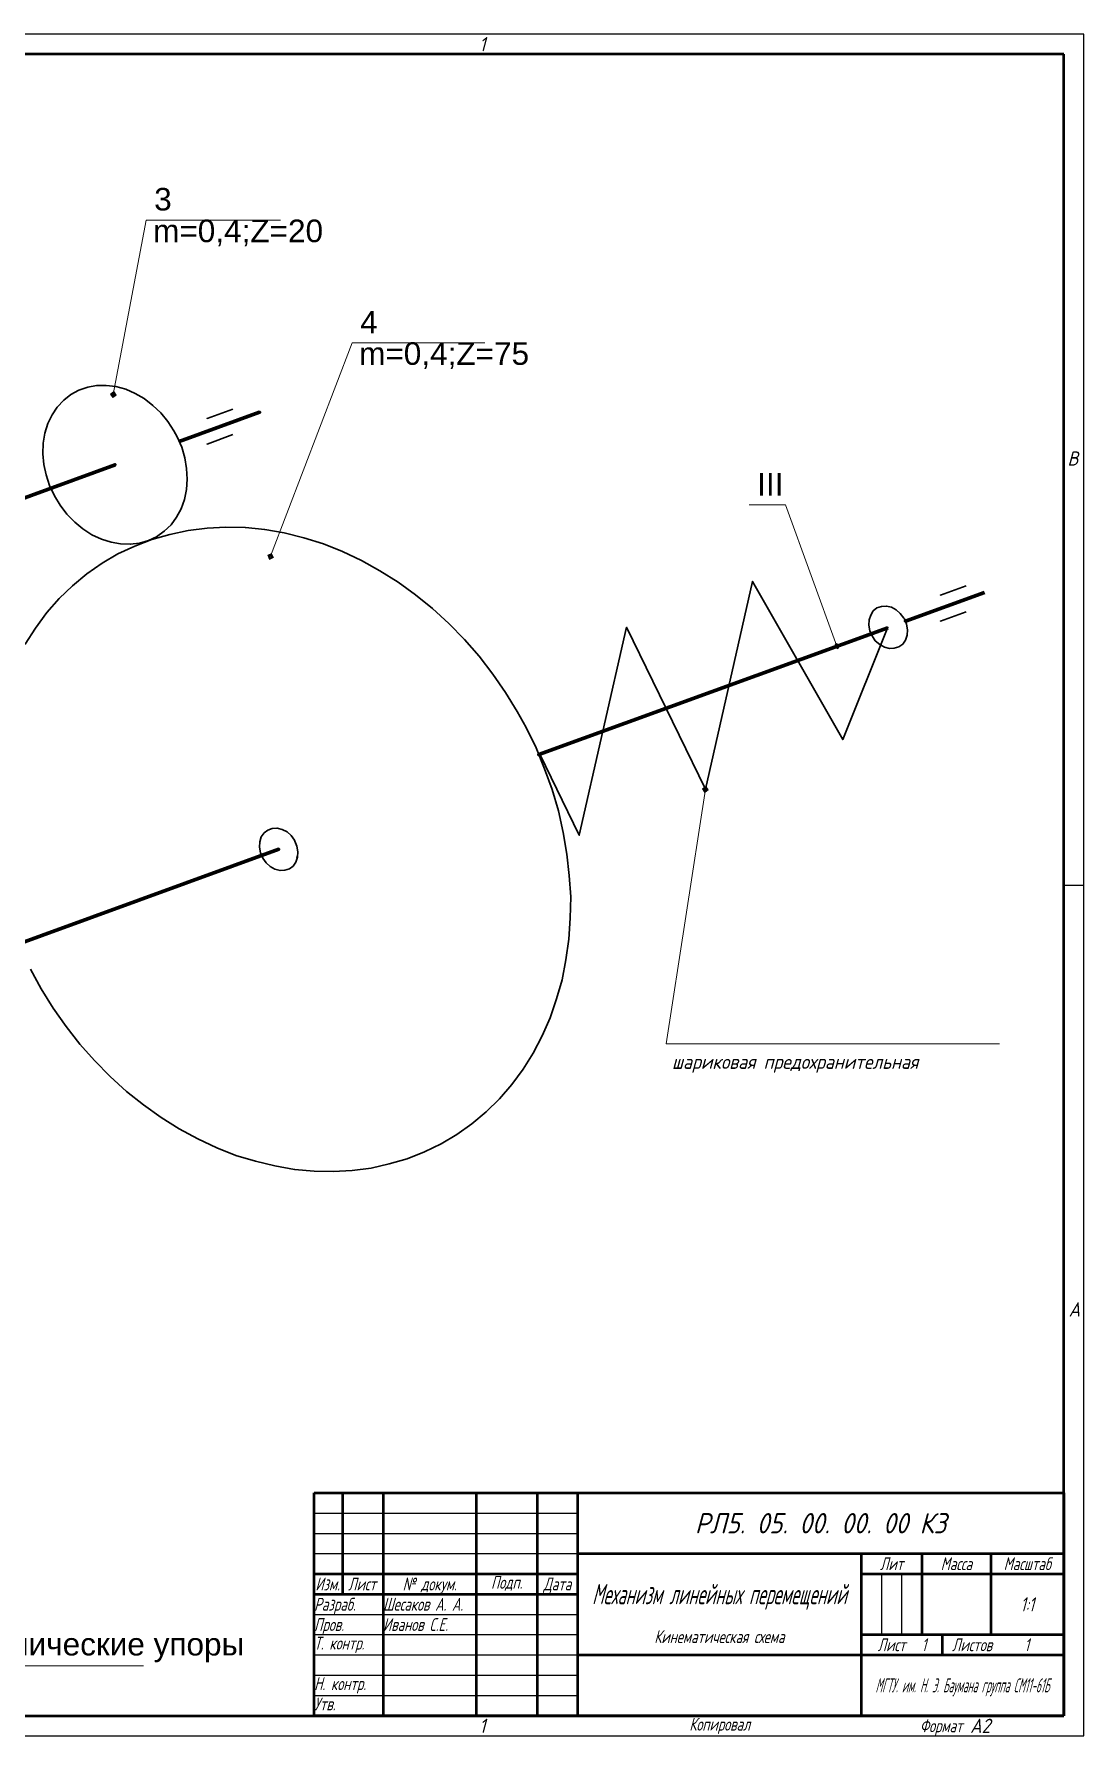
# Model space of a CAD drawing. Header units: millimetres. Extents: x 0 to 594, y 0 to 420.
# Drawn here: x 334.8 to 594, y 0 to 420 of the extents above; entities that cross this region are included whole.
import ezdxf
from ezdxf.enums import TextEntityAlignment as Align

# ---------------------------------------------------------------- set-up
doc = ezdxf.new("R2010")
doc.units = ezdxf.units.MM
doc.layers.add('AM_BOR', color=7, linetype='Continuous', lineweight=50)
doc.layers.add('PDF _Геометрия', color=7, linetype='Continuous')
doc.layers.add('PDF _Текст', color=7, linetype='Continuous')
doc.styles.add('ACGOSTTS', font='geniso.shx', dxfattribs={"oblique": 15})
doc.styles.add('PDF Arial', font='arial.ttf')
doc.styles.get("Standard").update_dxf_attribs({"font": 'geniso.shx', "oblique": 15})

# ---------------------------------------------------------------- blocks, each defined once
blk = doc.blocks.new('GOST_A2_LANDSCAPE')
at = {"layer": 'AM_BOR', "color": 1, "lineweight": 25}
for p, q in [((594, 420), (0, 420)), ((594, 0), (594, 420)), ((589, 210), (594, 210)), ((0, 0), (594, 0))]:
    blk.add_line(p, q, dxfattribs=at)
at = {"layer": 'AM_BOR', "color": 7, "lineweight": 50}
for p, q in [((589, 415), (20, 415)), ((589, 5), (589, 415)), ((20, 5), (589, 5))]:
    blk.add_line(p, q, dxfattribs=at)
at = {"layer": 'AM_BOR', "color": 1, "lineweight": 25, "style": 'ACGOSTTS', "oblique": 15}
for p in [(445.5, 417.5), (445.5, 2.5)]:
    blk.add_text('1', height=3.5, dxfattribs=at).set_placement(p, align=Align.MIDDLE_CENTER)
for s, p in [('B', (589.93, 313.5)), ('A', (590.21, 103.5))]:
    blk.add_text(s, height=3.5, dxfattribs=at).set_placement(p)
blk = doc.blocks.new('GOST_FORM1')
at = {"layer": 'AM_BOR', "color": 7, "lineweight": 50}
for p, q in [((-185, 0), (-185, 55)), ((-185, 55), (0, 55)), ((-178, 55), (-178, 30)), ((-168, 55), (-168, 0)), ((-145, 55), (-145, 0)), ((-130, 55), (-130, 0)), ((-120, 55), (-120, 0)), ((0, 55), (0, 0)), ((-120, 40), (0, 40)), ((-50, 40), (-50, 0)), ((-35, 40), (-35, 20)), ((-18, 40), (-18, 20)), ((-185, 35), (-120, 35)), ((-50, 35), (0, 35)), ((-185, 30), (-120, 30)), ((-50, 20), (0, 20)), ((-30, 20), (-30, 15)), ((-120, 15), (0, 15)), ((0, 0), (-185, 0))]:
    blk.add_line(p, q, dxfattribs=at)
at = {"layer": 'AM_BOR', "color": 1, "lineweight": 25}
for p, q in [((-185, 50), (-120, 50)), ((-185, 45), (-120, 45)), ((-185, 40), (-120, 40)), ((-45, 35), (-45, 20)), ((-40, 35), (-40, 20)), ((-185, 25), (-120, 25)), ((-185, 20), (-120, 20)), ((-185, 15), (-120, 15)), ((-185, 10), (-120, 10)), ((-185, 5), (-120, 5))]:
    blk.add_line(p, q, dxfattribs=at)
at = {"layer": 'AM_BOR', "color": 1, "lineweight": 25, "style": 'ACGOSTTS', "oblique": 15, "width": 0.8}
for s, p in [('Лит', (-42.5, 37.5)), ('Масса', (-26.5, 37.5)), ('Масштаб', (-9, 37.5)), ('Изм.', (-181.7, 32.5)), ('Лист', (-173.2, 32.5)), ('№ докум.', (-156.5, 32.5)), ('Подп.', (-137.5, 32.9)), ('Дата', (-125, 32.5)), ('Лист', (-42.5, 17.5)), ('Листов', (-22.62, 17.5)), ('Копировал', (-84.92, -2.1))]:
    blk.add_text(s, height=3.17, dxfattribs=at).set_placement(p, align=Align.MIDDLE_CENTER)
for s, p in [('Разраб.', (-185, 27.5)), ('Пров.', (-185, 22.5)), ('Т. контр.', (-185, 17.9)), ('Н. контр.', (-185, 7.9)), ('Утв.', (-185, 2.9))]:
    blk.add_text(s, height=3.17, dxfattribs=at).set_placement(p, align=Align.MIDDLE_LEFT)
blk.add_text('Формат', height=3.17, dxfattribs=at).set_placement((-25, -2.5), align=Align.MIDDLE_RIGHT)
at = {"layer": 'AM_BOR', "color": 2, "lineweight": 25, "style": 'ACGOSTTS', "oblique": 15}
for tag, height, p in [('GEN-TITLE-PARTNO{23}', 5, (-60, 47.5)), ('GEN-TITLE-CMPNY{13}', 3.5, (-25, 7.5))]:
    blk.add_attdef(tag, text='', height=height, dxfattribs=at).set_placement(p, align=Align.MIDDLE_CENTER)
for tag, height, width, p in [('GEN-TITLE-NAME{6.5}', 3.17, 0.8, (-168, 27.5)), ('GEN-TITLE-CHKM{6.5}', 3.17, 0.8, (-168, 22.5)), ('GEN-TITLE-ENG{6.5}', 3.17, 0.8, (-168, 17.5)), ('GEN-TITLE-AUTH{6.5}', 3.17, 0.8, (-168, 12.5)), ('GEN-TITLE-APPD{6.5}', 3.17, 0.8, (-168, 7.5)), ('GEN-TITLE-MAT2{9}', 3.5, 0.9, (-85, 9.25)), ('GEN-TITLE-APPM{6.5}', 3.17, 0.8, (-168, 2.5)), ('GEN-TITLE-MAT3{9}', 3.5, 0.9, (-85, 4.37))]:
    blk.add_attdef(tag, text='', height=height, dxfattribs=dict(at, width=width)).set_placement(p, align=Align.MIDDLE_LEFT)
at = {"layer": 'AM_BOR', "color": 2, "lineweight": 25, "style": 'ACGOSTTS', "oblique": 15, "width": 0.8}
for tag, height, p in [('GEN-TITLE-DES1{13}', 5, (-85, 30)), ('GEN-TITLE-LIT1{1}', 3.5, (-47.9, 27.5)), ('GEN-TITLE-LIT2{1.1}', 3.5, (-42.9, 27.5)), ('GEN-TITLE-LIT3{1.1}', 3.5, (-37.9, 27.5)), ('GEN-TITLE-WT{4}', 3.5, (-27, 27.5)), ('GEN-TITLE-SCA{6}', 3.5, (-9, 27.5)), ('GEN-TITLE-DES2{21}', 3.17, (-85, 19.5)), ('GEN-TITLE-SHEET{2.2}', 3.17, (-34.5, 17.5)), ('GEN-TITLE-NUMSHTS{5}', 3.17, (-9.12, 17.5))]:
    blk.add_attdef(tag, text='', height=height, dxfattribs=at).set_placement(p, align=Align.MIDDLE_CENTER)
at = {"layer": 'AM_BOR', "color": 1, "lineweight": 25, "style": 'ACGOSTTS', "oblique": 15, "width": 0.8}
blk.add_attdef('GEN-TITLE-AUTHT{5}', text='', height=3.17, dxfattribs=at).set_placement((-185, 12.9), align=Align.MIDDLE_LEFT)
at = {"layer": 'AM_BOR', "color": 2, "lineweight": 25, "style": 'ACGOSTTS', "oblique": 15, "width": 0.9}
blk.add_attdef('GEN-TITLE-MAT1{9}', text='', height=3.5, dxfattribs=at).set_placement((-86.5, 7.5), align=Align.MIDDLE_RIGHT)
at = {"layer": 'AM_BOR', "color": 2, "lineweight": 25, "style": 'ACGOSTTS', "oblique": 15}
blk.add_attdef('GEN-TITLE-SIZ{15.7}', text='', height=3.5, dxfattribs=at).set_placement((-23.1, -2.5), align=Align.MIDDLE_LEFT)

msp = doc.modelspace()

# ---------------------------------------------------------------- linework, layer by layer
at = {"layer": 'PDF _Геометрия', "lineweight": 18}
for points in [[(362.49, 374.09), (354.36, 331.07)], [(362.49, 374.09), (354.36, 331.07)], [(362.49, 374.09), (395.68, 374.09)], [(362.49, 374.09), (395.68, 374.09)], [(413.37, 343.77), (393.22, 291.11)], [(413.37, 343.77), (393.22, 291.11)], [(413.37, 343.77), (446.14, 343.77)], [(413.37, 343.77), (446.14, 343.77)], [(354.53, 331.75), (353.68, 331.16)], [(354.53, 331.75), (353.68, 331.16)], [(353.68, 331.16), (354.28, 330.31)], [(353.68, 331.16), (354.28, 330.31)], [(354.53, 331.5), (353.94, 331.16)], [(354.53, 331.5), (353.94, 331.16)], [(353.94, 331.16), (354.28, 330.57)], [(353.94, 331.16), (354.28, 330.57)], [(354.45, 331.33), (354.19, 331.07)], [(354.45, 331.33), (354.19, 331.07)], [(354.19, 331.07), (354.36, 330.82)], [(354.19, 331.07), (354.36, 330.82)], [(354.28, 330.57), (354.87, 330.99)], [(354.28, 330.57), (354.87, 330.99)], [(354.28, 330.31), (355.12, 330.91)], [(354.28, 330.31), (355.12, 330.91)], [(354.36, 330.82), (354.62, 330.99)], [(354.36, 330.82), (354.62, 330.99)], [(354.45, 331.33), (354.53, 331.5)], [(354.45, 331.33), (354.53, 331.5)], [(354.62, 330.99), (354.45, 331.33)], [(354.62, 330.99), (354.45, 331.33)], [(354.53, 331.5), (354.53, 331.75)], [(355.12, 330.91), (354.53, 331.75)], [(354.53, 331.5), (354.53, 331.75)], [(355.12, 330.91), (354.53, 331.75)], [(354.87, 330.99), (354.53, 331.5)], [(354.87, 330.99), (354.53, 331.5)], [(520.31, 303.81), (511.33, 303.81)], [(520.31, 303.81), (511.33, 303.81)], [(520.31, 303.81), (533.01, 268.93)], [(520.31, 303.81), (533.01, 268.93)], [(393.48, 291.79), (392.55, 291.37)], [(393.48, 291.79), (392.55, 291.37)], [(392.55, 291.37), (392.97, 290.35)], [(392.55, 291.37), (392.97, 290.35)], [(393.39, 291.54), (392.8, 291.28)], [(393.39, 291.54), (392.8, 291.28)], [(392.8, 291.28), (393.05, 290.6)], [(392.8, 291.28), (393.05, 290.6)], [(392.97, 290.35), (393.99, 290.86)], [(392.97, 290.35), (393.99, 290.86)], [(393.31, 291.28), (393.05, 291.2)], [(393.31, 291.28), (393.05, 291.2)], [(393.05, 291.2), (393.14, 290.86)], [(393.05, 291.2), (393.14, 290.86)], [(393.05, 290.6), (393.73, 290.94)], [(393.05, 290.6), (393.73, 290.94)], [(393.14, 290.86), (393.48, 291.03)], [(393.14, 290.86), (393.48, 291.03)], [(393.31, 291.28), (393.39, 291.54)], [(393.31, 291.28), (393.39, 291.54)], [(393.48, 291.03), (393.31, 291.28)], [(393.48, 291.03), (393.31, 291.28)], [(393.39, 291.54), (393.48, 291.79)], [(393.39, 291.54), (393.48, 291.79)], [(393.73, 290.94), (393.39, 291.54)], [(393.73, 290.94), (393.39, 291.54)], [(393.99, 290.86), (393.48, 291.79)], [(393.99, 290.86), (393.48, 291.79)], [(532.75, 269.69), (532.33, 268.68)], [(532.75, 269.69), (532.33, 268.68)], [(532.84, 269.44), (532.58, 268.76)], [(532.84, 269.44), (532.58, 268.76)], [(532.84, 269.44), (532.75, 269.69)], [(533.77, 269.18), (532.75, 269.69)], [(532.84, 269.44), (532.75, 269.69)], [(533.77, 269.18), (532.75, 269.69)], [(532.92, 269.18), (532.75, 268.84)], [(532.92, 269.18), (532.75, 268.84)], [(532.75, 268.84), (533.09, 268.76)], [(532.75, 268.84), (533.09, 268.76)], [(532.92, 269.18), (532.84, 269.44)], [(533.52, 269.1), (532.84, 269.44)], [(532.92, 269.18), (532.84, 269.44)], [(533.52, 269.1), (532.84, 269.44)], [(533.26, 269.01), (532.92, 269.18)], [(533.26, 269.01), (532.92, 269.18)], [(533.09, 268.76), (533.26, 269.01)], [(533.09, 268.76), (533.26, 269.01)], [(533.18, 268.51), (533.52, 269.1)], [(533.18, 268.51), (533.52, 269.1)], [(533.26, 268.25), (533.77, 269.18)], [(533.26, 268.25), (533.77, 269.18)], [(532.33, 268.68), (533.26, 268.25)], [(532.33, 268.68), (533.26, 268.25)], [(532.58, 268.76), (533.18, 268.51)], [(532.58, 268.76), (533.18, 268.51)], [(490.84, 170.8), (500.58, 233.62)], [(490.84, 170.8), (500.58, 233.62)], [(500.67, 234.3), (499.82, 233.71)], [(500.67, 234.3), (499.82, 233.71)], [(499.82, 233.71), (500.41, 232.86)], [(499.82, 233.71), (500.41, 232.86)], [(500.58, 234.05), (500.07, 233.62)], [(500.58, 234.05), (500.07, 233.62)], [(500.07, 233.62), (500.5, 233.12)], [(500.07, 233.62), (500.5, 233.12)], [(500.58, 233.88), (500.33, 233.62)], [(500.58, 233.88), (500.33, 233.62)], [(500.33, 233.62), (500.5, 233.37)], [(500.33, 233.62), (500.5, 233.37)], [(500.41, 232.86), (501.26, 233.45)], [(500.41, 232.86), (501.26, 233.45)], [(500.5, 233.12), (500.41, 232.86)], [(500.5, 233.12), (500.41, 232.86)], [(500.5, 233.37), (500.75, 233.54)], [(500.5, 233.12), (501, 233.54)], [(500.5, 233.37), (500.75, 233.54)], [(500.5, 233.12), (501, 233.54)], [(500.5, 233.37), (500.5, 233.12)], [(500.5, 233.37), (500.5, 233.12)], [(501, 233.54), (500.58, 234.05)], [(501, 233.54), (500.58, 234.05)], [(500.75, 233.54), (500.58, 233.88)], [(500.75, 233.54), (500.58, 233.88)], [(501.26, 233.45), (500.67, 234.3)], [(501.26, 233.45), (500.67, 234.3)], [(490.84, 170.8), (573.14, 170.8)], [(490.84, 170.8), (573.14, 170.8)], [(297.89, 17.3), (361.9, 17.3)], [(297.89, 17.3), (361.9, 17.3)]]:
    msp.add_lwpolyline(points, close=True, dxfattribs=at)
at = {"layer": 'PDF _Геометрия', "lineweight": 35}
for points in [[(345.89, 332.09), (343.95, 331.07)], [(348.1, 332.85), (345.89, 332.09)], [(350.3, 333.28), (348.1, 332.85)], [(352.67, 333.28), (350.3, 333.28)], [(355.04, 333.02), (352.67, 333.28)], [(357.49, 332.34), (355.04, 333.02)], [(359.78, 331.33), (357.49, 332.34)], [(340.56, 327.94), (339.29, 325.99)], [(342.17, 329.64), (340.56, 327.94)], [(343.95, 331.07), (342.17, 329.64)], [(362.07, 330.06), (359.78, 331.33)], [(364.18, 328.37), (362.07, 330.06)], [(366.13, 326.5), (364.18, 328.37)], [(338.27, 323.88), (337.51, 321.51)], [(339.29, 325.99), (338.27, 323.88)], [(367.91, 324.39), (366.13, 326.5)], [(369.35, 322.1), (367.91, 324.39)], [(383.91, 327.43), (377.56, 325.15)], [(337.51, 321.51), (337.09, 319.05)], [(370.19, 320.58), (369.35, 322.1)], [(371.29, 318.04), (370.19, 320.58)], [(383.91, 321.17), (377.56, 318.8)], [(337.09, 319.05), (337, 316.43)], [(337, 316.43), (337.26, 313.8)], [(372.06, 315.41), (371.29, 318.04)], [(372.48, 312.79), (372.06, 315.41)], [(337.26, 313.8), (337.85, 311.18)], [(337.85, 311.18), (338.7, 308.55)], [(372.65, 310.16), (372.48, 312.79)], [(338.7, 308.55), (339.88, 306.01)], [(371.97, 305.17), (372.48, 307.62)], [(372.48, 307.62), (372.65, 310.16)], [(339.88, 306.01), (341.32, 303.73)], [(341.32, 303.73), (342.93, 301.53)], [(370.02, 300.76), (371.13, 302.8)], [(371.13, 302.8), (371.97, 305.17)], [(342.93, 301.53), (344.88, 299.58)], [(344.88, 299.58), (346.91, 297.89)], [(366.98, 297.29), (368.67, 298.9)], [(368.67, 298.9), (370.02, 300.76)], [(382.22, 298.31), (377.56, 298.05)], [(387.04, 298.22), (382.22, 298.31)], [(391.78, 297.72), (387.04, 298.22)], [(346.91, 297.89), (349.11, 296.45)], [(349.11, 296.45), (351.48, 295.35)], [(351.48, 295.35), (353.85, 294.58)], [(353.85, 294.58), (356.22, 294.16)], [(356.22, 294.16), (358.59, 294.08)], [(358.59, 294.08), (360.88, 294.33)], [(363.93, 295.26), (359.7, 293.65)], [(360.88, 294.33), (363.08, 295.01)], [(363.08, 295.01), (365.11, 295.94)], [(368.33, 296.53), (363.93, 295.26)], [(365.11, 295.94), (366.98, 297.29)], [(372.9, 297.46), (368.33, 296.53)], [(377.56, 298.05), (372.9, 297.46)], [(396.61, 296.87), (391.78, 297.72)], [(401.44, 295.68), (396.61, 296.87)], [(406.26, 294.16), (401.44, 295.68)], [(411, 292.3), (406.26, 294.16)], [(355.55, 291.7), (351.65, 289.42)], [(359.7, 293.65), (355.55, 291.7)], [(415.66, 290.1), (411, 292.3)], [(420.23, 287.56), (415.66, 290.1)], [(347.84, 286.79), (344.37, 283.83)], [(351.65, 289.42), (347.84, 286.79)], [(424.72, 284.76), (420.23, 287.56)], [(344.37, 283.83), (341.07, 280.7)], [(429.04, 281.63), (424.72, 284.76)], [(433.19, 278.24), (429.04, 281.63)], [(500.58, 233.62), (512.18, 284.93)], [(512.18, 284.93), (534.45, 245.9)], [(564.93, 283.83), (558.58, 281.54)], [(338.02, 277.23), (335.23, 273.42)], [(341.07, 280.7), (338.02, 277.23)], [(437.25, 274.52), (433.19, 278.24)], [(541.98, 277.65), (541.39, 276.63)], [(542.91, 278.41), (541.98, 277.65)], [(544.01, 278.75), (542.91, 278.41)], [(545.28, 278.84), (544.01, 278.75)], [(546.47, 278.58), (545.28, 278.84)], [(547.66, 277.9), (546.47, 278.58)], [(548.67, 276.97), (547.66, 277.9)], [(564.93, 277.4), (558.58, 275.11)], [(335.23, 273.42), (332.69, 269.44)], [(441.06, 270.62), (437.25, 274.52)], [(469.42, 222.28), (481.11, 273.59)], [(481.11, 273.59), (500.58, 233.62)], [(534.45, 245.9), (545.62, 273.59)], [(540.97, 275.45), (540.88, 274.09)], [(540.88, 274.09), (541.14, 272.74)], [(541.39, 276.63), (540.97, 275.45)], [(549.52, 275.87), (548.67, 276.97)], [(549.69, 275.7), (549.52, 275.87)], [(550.2, 274.35), (549.69, 275.7)], [(550.45, 272.99), (550.2, 274.35)], [(444.7, 266.47), (441.06, 270.62)], [(541.14, 272.74), (541.73, 271.47)], [(541.73, 271.47), (542.49, 270.28)], [(542.49, 270.28), (543.59, 269.35)], [(543.59, 269.35), (544.78, 268.68)], [(548.33, 268.76), (549.26, 269.44)], [(549.26, 269.44), (549.94, 270.45)], [(549.94, 270.45), (550.36, 271.64)], [(550.36, 271.64), (550.45, 272.99)], [(448.09, 262.07), (444.7, 266.47)], [(544.78, 268.68), (545.96, 268.34)], [(545.96, 268.34), (547.15, 268.42)], [(547.15, 268.42), (548.33, 268.76)], [(451.22, 257.5), (448.09, 262.07)], [(454.1, 252.84), (451.22, 257.5)], [(456.3, 248.86), (454.1, 252.84)], [(458.76, 243.87), (456.3, 248.86)], [(460.87, 238.7), (458.76, 243.87)], [(459.69, 242.26), (469.42, 222.28)], [(462.73, 233.54), (460.87, 238.7)], [(464.26, 228.29), (462.73, 233.54)], [(465.44, 222.96), (464.26, 228.29)], [(391.61, 222.87), (390.94, 221.85)], [(392.55, 223.55), (391.61, 222.87)], [(393.65, 223.97), (392.55, 223.55)], [(394.83, 224.06), (393.65, 223.97)], [(396.1, 223.72), (394.83, 224.06)], [(397.29, 223.12), (396.1, 223.72)], [(398.3, 222.19), (397.29, 223.12)], [(466.38, 217.62), (465.44, 222.96)], [(390.6, 220.67), (390.51, 219.31)], [(390.51, 219.31), (390.77, 217.96)], [(390.94, 221.85), (390.6, 220.67)], [(399.15, 221.09), (398.3, 222.19)], [(399.23, 220.84), (399.15, 221.09)], [(399.74, 219.57), (399.23, 220.84)], [(400, 218.21), (399.74, 219.57)], [(390.77, 217.96), (391.28, 216.61)], [(391.28, 216.61), (392.12, 215.5)], [(392.12, 215.5), (393.14, 214.57)], [(393.14, 214.57), (394.32, 213.9)], [(397.88, 213.98), (398.81, 214.66)], [(398.81, 214.66), (399.49, 215.67)], [(399.49, 215.67), (399.91, 216.86)], [(399.91, 216.94), (399.66, 216.86)], [(399.91, 216.86), (400, 218.21)], [(466.97, 212.37), (466.38, 217.62)], [(394.32, 213.9), (395.59, 213.56)], [(395.59, 213.56), (396.78, 213.64)], [(396.78, 213.64), (397.88, 213.98)], [(467.31, 207.04), (466.97, 212.37)], [(467.22, 201.79), (467.31, 207.04)], [(466.88, 196.62), (467.22, 201.79)], [(466.12, 191.54), (466.88, 196.62)], [(333.96, 189.26), (336.58, 184.35)], [(465.19, 186.63), (466.12, 191.54)], [(463.84, 181.89), (465.19, 186.63)], [(336.58, 184.35), (339.54, 179.61)], [(462.23, 177.24), (463.84, 181.89)], [(339.54, 179.61), (342.76, 175.12)], [(460.28, 172.75), (462.23, 177.24)], [(342.76, 175.12), (346.15, 170.72)], [(458.08, 168.51), (460.28, 172.75)], [(346.15, 170.72), (349.79, 166.65)], [(455.54, 164.54), (458.08, 168.51)], [(349.79, 166.65), (353.6, 162.76)], [(452.74, 160.73), (455.54, 164.54)], [(353.6, 162.76), (357.66, 159.03)], [(449.7, 157.25), (452.74, 160.73)], [(357.66, 159.03), (361.9, 155.73)], [(361.9, 155.73), (366.21, 152.6)], [(446.48, 154.04), (449.7, 157.25)], [(366.21, 152.6), (370.7, 149.8)], [(442.92, 151.07), (446.48, 154.04)], [(370.7, 149.8), (375.27, 147.35)], [(375.27, 147.35), (379.93, 145.15)], [(435.3, 146.16), (439.2, 148.45)], [(439.2, 148.45), (442.92, 151.07)], [(379.93, 145.15), (384.67, 143.28)], [(384.67, 143.28), (389.5, 141.84)], [(426.92, 142.44), (431.24, 144.13)], [(431.24, 144.13), (435.3, 146.16)], [(389.5, 141.84), (394.32, 140.66)], [(394.32, 140.66), (399.15, 139.81)], [(399.15, 139.81), (403.98, 139.39)], [(403.98, 139.39), (408.72, 139.3)], [(408.72, 139.3), (413.37, 139.56)], [(413.37, 139.56), (418.03, 140.15)], [(418.03, 140.15), (422.52, 141.17)], [(422.52, 141.17), (426.92, 142.44)]]:
    msp.add_lwpolyline(points, close=True, dxfattribs=at)
at = {"layer": 'PDF _Геометрия', "lineweight": 100}
for points in [[(370.7, 319.48), (390.51, 326.67)], [(307.2, 296.36), (354.87, 313.72)], [(569.41, 282.22), (549.94, 275.11)], [(545.62, 273.5), (459.43, 242.17)], [(302.12, 184.94), (395.26, 218.81)]]:
    msp.add_lwpolyline(points, close=True, dxfattribs=at)

# ---------------------------------------------------------------- block references
at = {"lineweight": 0}
msp.add_blockref('GOST_A2_LANDSCAPE', (0, 0), dxfattribs=at)
ref = msp.add_blockref('GOST_FORM1', (589, 5), dxfattribs=at)
ref.add_attrib('GEN-TITLE-DES1{13}', 'Механизм линейных перемещений', dxfattribs={"layer": 'AM_BOR', "color": 2, "lineweight": 25, "height": 5, "style": 'ACGOSTTS', "oblique": 15, "width": 0.634102}).set_placement((504, 35), align=Align.MIDDLE_CENTER)
ref.add_attrib('GEN-TITLE-DES2{21}', 'Кинематическая схема', dxfattribs={"layer": 'AM_BOR', "color": 2, "lineweight": 25, "height": 3.17, "style": 'ACGOSTTS', "oblique": 15, "width": 0.8}).set_placement((504, 24.5), align=Align.MIDDLE_CENTER)
ref.add_attrib('GEN-TITLE-PARTNO{23}', 'РЛ5. 05. 00. 00. 00 К3', dxfattribs={"layer": 'AM_BOR', "color": 2, "lineweight": 25, "height": 5, "style": 'ACGOSTTS', "oblique": 15}).set_placement((529, 52.5), align=Align.MIDDLE_CENTER)
ref.add_attrib('GEN-TITLE-SCA{6}', '1:1', dxfattribs={"layer": 'AM_BOR', "color": 2, "lineweight": 25, "height": 3.5, "style": 'ACGOSTTS', "oblique": 15, "width": 0.8}).set_placement((580, 32.5), align=Align.MIDDLE_CENTER)
ref.add_attrib('GEN-TITLE-SHEET{2.2}', '1', dxfattribs={"layer": 'AM_BOR', "color": 2, "lineweight": 25, "height": 3.17, "style": 'ACGOSTTS', "oblique": 15, "width": 0.8}).set_placement((554.5, 22.5), align=Align.MIDDLE_CENTER)
ref.add_attrib('GEN-TITLE-NUMSHTS{5}', '1', dxfattribs={"layer": 'AM_BOR', "color": 2, "lineweight": 25, "height": 3.17, "style": 'ACGOSTTS', "oblique": 15, "width": 0.8}).set_placement((579.88, 22.5), align=Align.MIDDLE_CENTER)
ref.add_attrib('GEN-TITLE-CMPNY{13}', 'МГТУ. им. Н. Э. Баумана группа СМ11-61Б', dxfattribs={"layer": 'AM_BOR', "color": 2, "lineweight": 25, "height": 3.5, "style": 'ACGOSTTS', "oblique": 15, "width": 0.522274}).set_placement((564, 12.5), align=Align.MIDDLE_CENTER)
ref.add_attrib('GEN-TITLE-NAME{6.5}', 'Шесаков А. А.', dxfattribs={"layer": 'AM_BOR', "color": 2, "lineweight": 25, "height": 3.17, "style": 'ACGOSTTS', "oblique": 15, "width": 0.795911}).set_placement((421, 32.5), align=Align.MIDDLE_LEFT)
ref.add_attrib('GEN-TITLE-CHKM{6.5}', 'Иванов С.Е.', dxfattribs={"layer": 'AM_BOR', "color": 2, "lineweight": 25, "height": 3.17, "style": 'ACGOSTTS', "oblique": 15, "width": 0.8}).set_placement((421, 27.5), align=Align.MIDDLE_LEFT)
ref.add_attrib('GEN-TITLE-SIZ{15.7}', 'A2', dxfattribs={"layer": 'AM_BOR', "color": 2, "lineweight": 25, "height": 3.5, "style": 'ACGOSTTS', "oblique": 15}).set_placement((565.9, 2.5), align=Align.MIDDLE_LEFT)

# ---------------------------------------------------------------- texts
at = {"layer": 'PDF _Текст', "attachment_point": 7, "style": 'PDF Arial'}
for s, insert, char_height in [('3', (364.5, 376.38), 5.57), ('m=0,4;Z=20', (364.23, 367.6), 5.571), ('4', (415.35, 346.11), 5.57), ('m=0,4;Z=75', (415.08, 337.33), 5.571), ('III', (513.35, 306.1), 5.571), ('10 Механические упоры', (299.36, 18.18), 5.5714)]:
    msp.add_mtext(s, dxfattribs=dict(at, insert=insert, char_height=char_height))
at = {"layer": 'PDF _Текст', "insert": (492.3, 163.67), "char_height": 3.5, "attachment_point": 7}
msp.add_mtext('шариковая предохранительная', dxfattribs=at)

doc.saveas('drawing.dxf')
